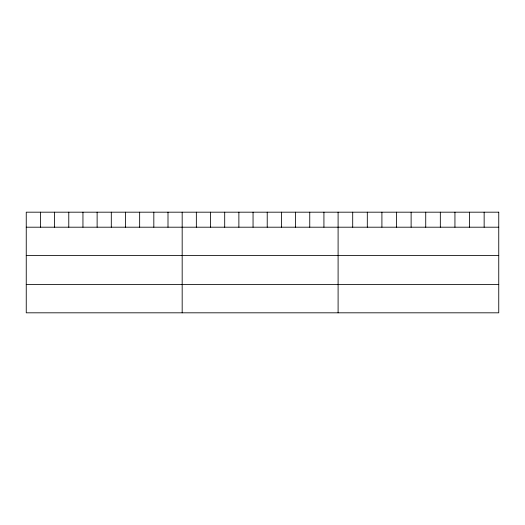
<?xml version="1.0" encoding="UTF-8"?>
<svg xmlns="http://www.w3.org/2000/svg" width="525" height="525" viewBox="0 0 525 525"><rect width="100%" height="100%" fill="white"/><g stroke="black" fill="none" stroke-linecap="round" stroke-linejoin="round"><path stroke-width="0.79" d="M26.25 227.2L498.75 227.2M26.25 255.452L498.75 255.452M26.25 284.563L498.75 284.563M484.148 212.185L484.148 227.2M469.54 212.185L469.54 227.2M454.939 212.185L454.939 227.2M440.331 212.185L440.331 227.2M425.729 212.185L425.729 227.2M411.121 212.185L411.121 227.2M396.519 212.185L396.519 227.2M381.911 212.185L381.911 227.2M367.31 212.185L367.31 227.2M352.702 212.185L352.702 227.2M338.1 212.185L338.1 312.815M323.925 212.185L323.925 227.2M309.75 212.185L309.75 227.2M295.575 212.185L295.575 227.2M281.4 212.185L281.4 227.2M267.225 212.185L267.225 227.2M253.05 212.185L253.05 227.2M238.875 212.185L238.875 227.2M224.7 212.185L224.7 227.2M210.525 212.185L210.525 227.2M196.35 212.185L196.35 227.2M182.175 212.185L182.175 312.815M168 212.185L168 227.2M153.825 212.185L153.825 227.2M139.65 212.185L139.65 227.2M125.475 212.185L125.475 227.2M111.3 212.185L111.3 227.2M97.125 212.185L97.125 227.2M82.95 212.185L82.95 227.2M68.775 212.185L68.775 227.2M54.6 212.185L54.6 227.2M40.425 212.185L40.425 227.2M498.75 212.185L26.25 212.185L26.25 312.815L498.75 312.815L498.75 212.185"/></g></svg>
